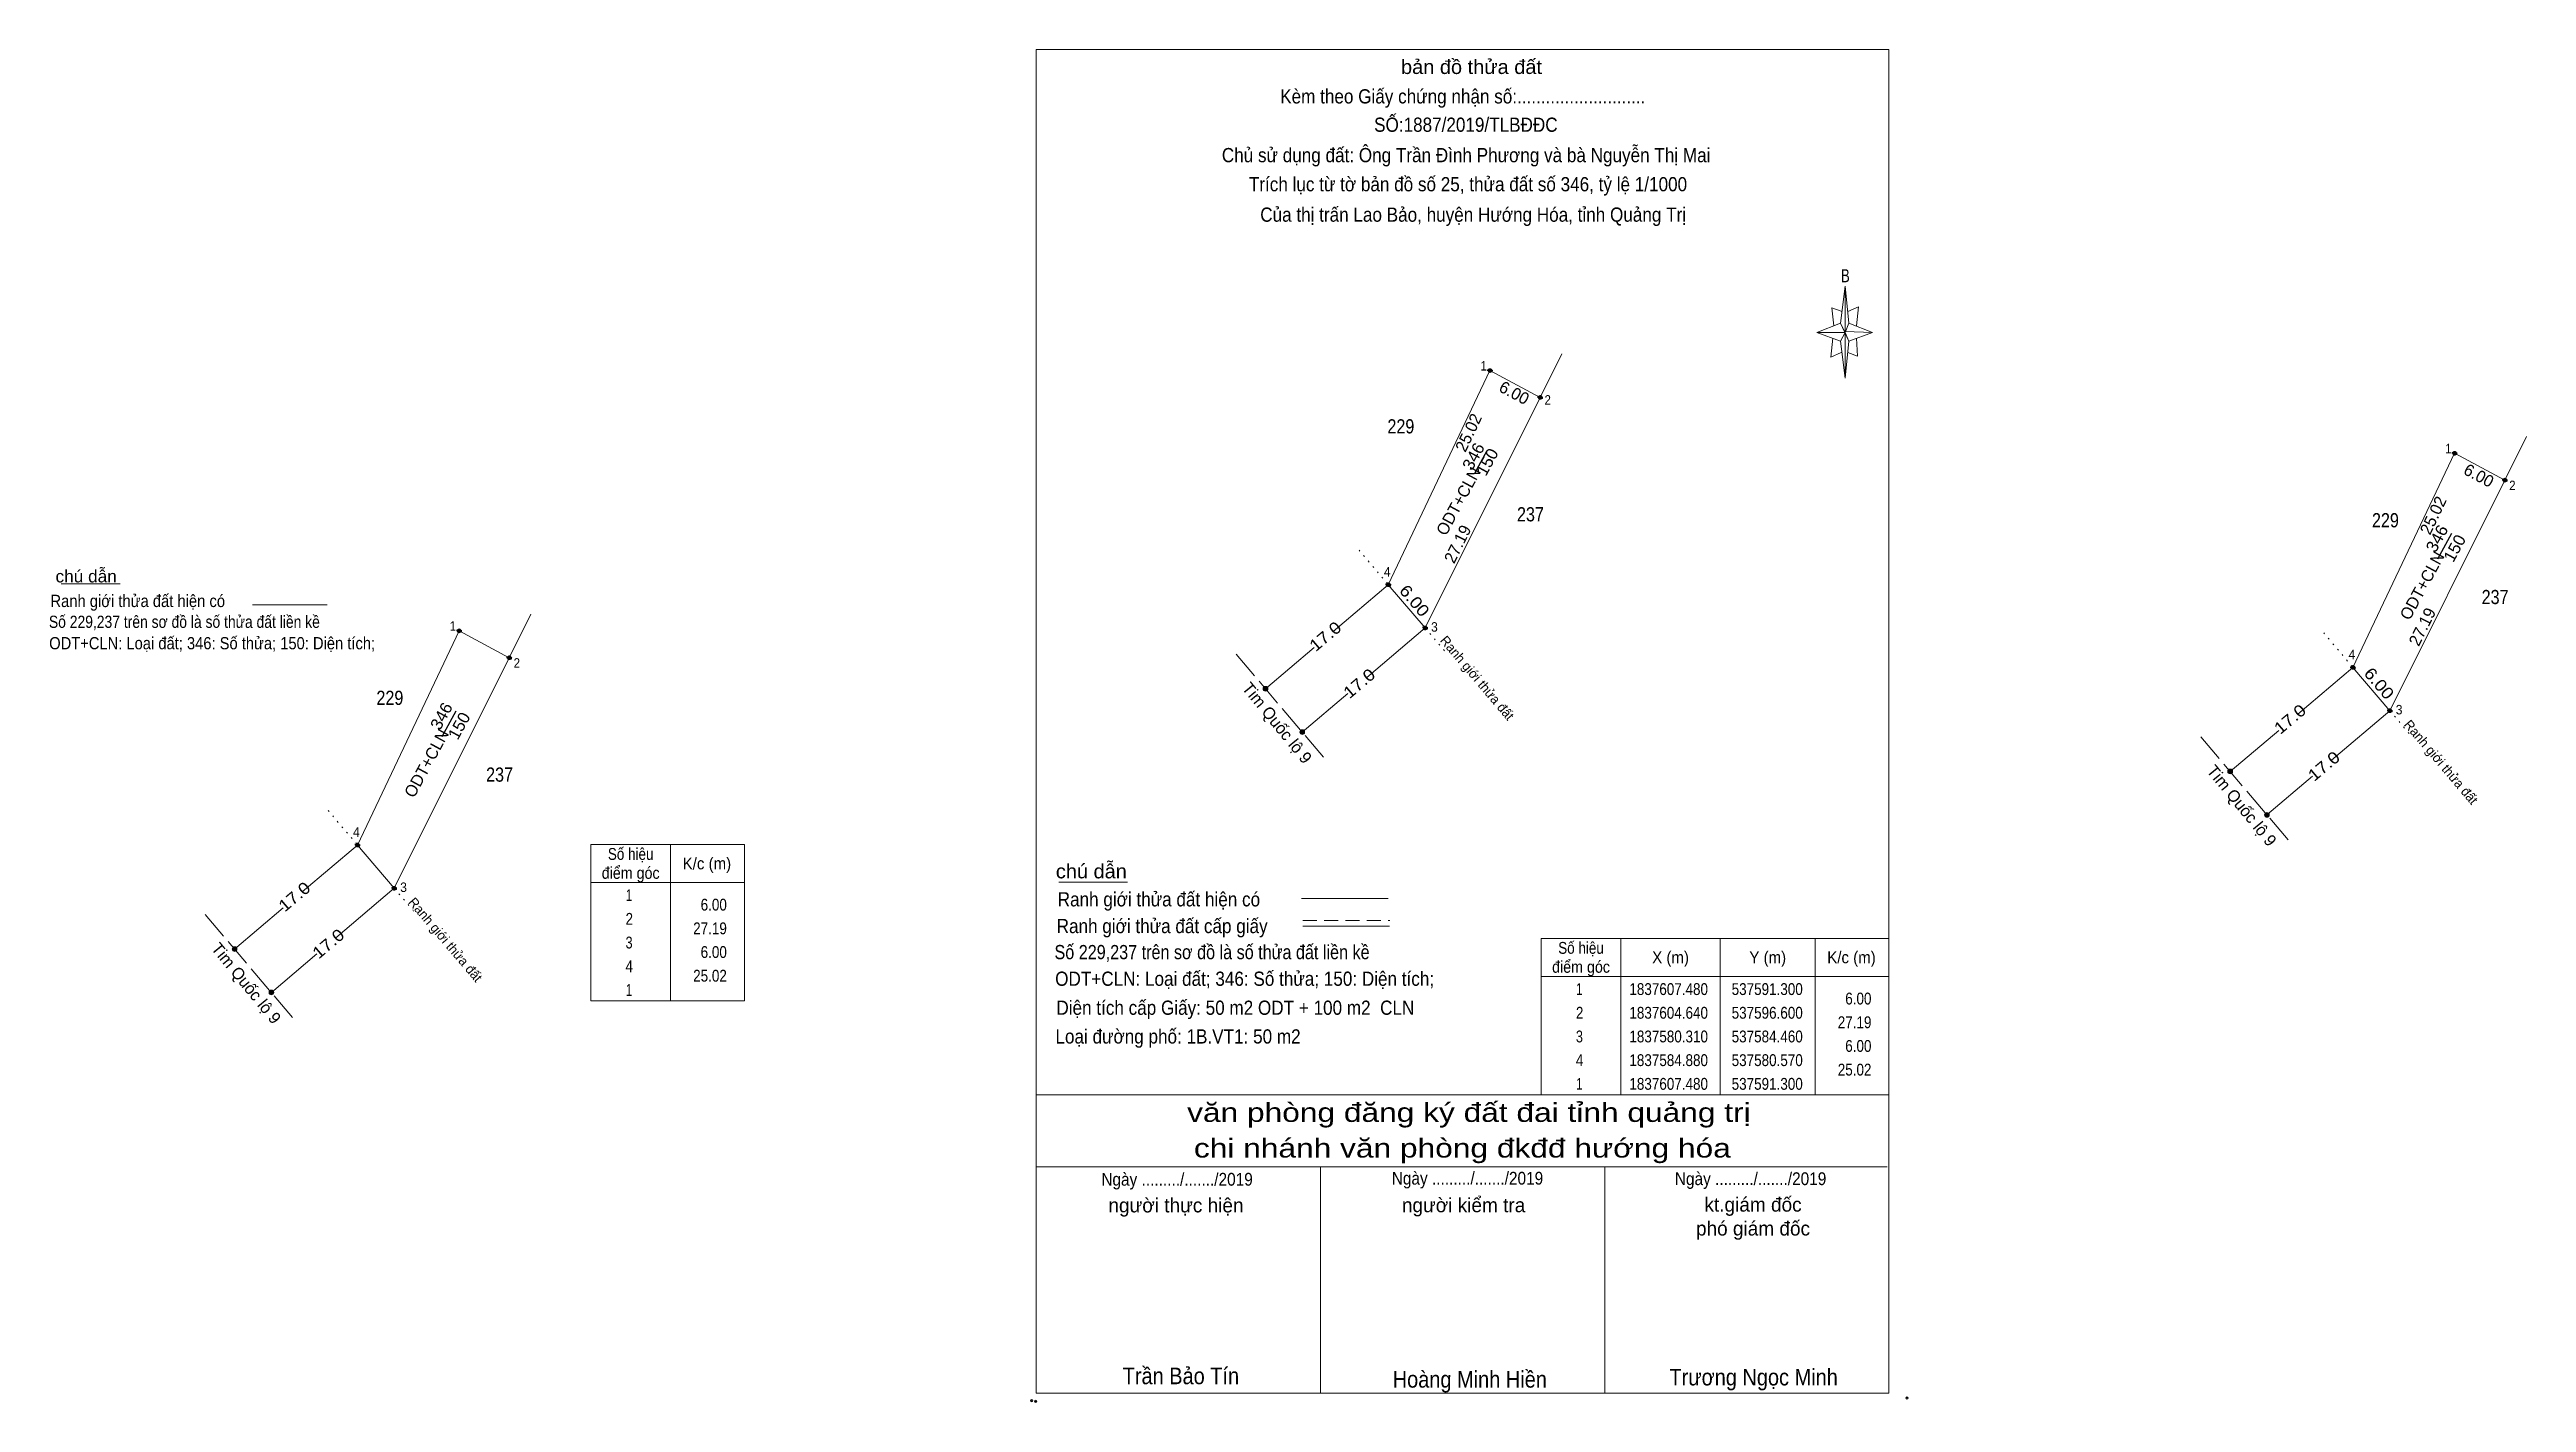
# Model space of a CAD drawing. Header units: metres. Extents: x 537337 to 537599, y 1837507 to 1837650.
import ezdxf
from ezdxf.enums import TextEntityAlignment as Align

# ---------------------------------------------------------------- set-up
doc = ezdxf.new("R2010")
doc.units = ezdxf.units.M
doc.header["$LTSCALE"] = 0.5
doc.header["$PDMODE"] = 32
doc.header["$PDSIZE"] = 0.25
for name, pattern in [('DOTTED', [1.5, 0.3, -1.2]), ('LONG_DASHED', [7.5, 6, -1.5]), ('MEDIUM_DASHED', [4.5, 3, -1.5])]:
    doc.linetypes.add(name, pattern=pattern)
for name, color, linetype, lineweight in [('10', 7, 'DOTTED', 13), ('13', 7, 'Continuous', 25), ('17', 7, 'Continuous', 13), ('22', 7, 'Continuous', 13), ('5', 7, 'Continuous', 13), ('6', 7, 'Continuous', 13), ('63', 7, 'Continuous', 13), ('8', 7, 'DOTTED', 13)]:
    doc.layers.add(name, color=color, linetype=linetype, lineweight=lineweight)
doc.layers.add('28', color=7, linetype='Continuous')

msp = doc.modelspace()

# ---------------------------------------------------------------- hatches: boundary and pattern name
at = {"layer": '22'}
for points in [[(537466.05, 1837582.63, 1), (537465.55, 1837582.63, 1)], [(537469.93, 1837578.05, 1), (537469.43, 1837578.05, 1)], [(537567.86, 1837573.9, 1), (537567.36, 1837573.9, 1)], [(537571.74, 1837569.32, 1), (537571.24, 1837569.32, 1)], [(537357.25, 1837555.16, 1), (537356.75, 1837555.16, 1)], [(537361.13, 1837550.58, 1), (537360.63, 1837550.58, 1)]]:
    msp.add_hatch(color=256, dxfattribs=at).paths.add_polyline_path(points)
at = {"layer": '8'}
for points in [[(537489.74, 1837616.21, 1), (537489.24, 1837616.21, 1)], [(537495.04, 1837613.37, 1), (537494.54, 1837613.37, 1)], [(537591.55, 1837607.48, 1), (537591.05, 1837607.48, 1)], [(537596.85, 1837604.64, 1), (537596.35, 1837604.64, 1)], [(537479.01, 1837593.61, 1), (537478.51, 1837593.61, 1)], [(537380.94, 1837588.74, 1), (537380.44, 1837588.74, 1)], [(537482.9, 1837589.04, 1), (537482.4, 1837589.04, 1)], [(537386.24, 1837585.9, 1), (537385.74, 1837585.9, 1)], [(537580.82, 1837584.88, 1), (537580.32, 1837584.88, 1)], [(537584.71, 1837580.31, 1), (537584.21, 1837580.31, 1)], [(537370.21, 1837566.14, 1), (537369.71, 1837566.14, 1)], [(537374.1, 1837561.57, 1), (537373.6, 1837561.57, 1)]]:
    msp.add_hatch(color=256, dxfattribs=at).paths.add_polyline_path(points)

# ---------------------------------------------------------------- linework, layer by layer
at = {"layer": '10', "linetype": 'Continuous'}
for p, q in [((537494.79, 1837613.37), (537497.07, 1837617.96)), ((537596.6, 1837604.64), (537598.88, 1837609.23)), ((537385.99, 1837585.9), (537388.27, 1837590.49))]:
    msp.add_line(p, q, dxfattribs=at)
at = {"layer": '10'}
for p, q in [((537475.67, 1837597.26), (537478.76, 1837593.61)), ((537482.65, 1837589.04), (537485.06, 1837586.2)), ((537577.48, 1837588.53), (537580.57, 1837584.88)), ((537584.46, 1837580.31), (537586.87, 1837577.47)), ((537366.87, 1837569.79), (537369.96, 1837566.14)), ((537373.85, 1837561.57), (537376.26, 1837558.73))]:
    msp.add_line(p, q, dxfattribs=at)
at = {"layer": '10', "linetype": 'Continuous'}
for points in [[(537489.49, 1837616.21), (537494.79, 1837613.37), (537482.65, 1837589.04), (537478.76, 1837593.61)], [(537591.3, 1837607.48), (537596.6, 1837604.64), (537584.46, 1837580.31), (537580.57, 1837584.88)], [(537380.69, 1837588.74), (537385.99, 1837585.9), (537373.85, 1837561.57), (537369.96, 1837566.14)]]:
    msp.add_lwpolyline(points, close=True, dxfattribs=at)
at = {"layer": '13'}
for p, q in [((537487.84, 1837605.29), (537489.19, 1837607.76)), ((537589.53, 1837596.33), (537591, 1837599.03)), ((537378.92, 1837577.59), (537380.39, 1837580.29))]:
    msp.add_line(p, q, dxfattribs=at)
at = {"layer": '17'}
for p, q in [((537338.68, 1837593.7), (537344.93, 1837593.7)), ((537443.99, 1837562.23), (537451.23, 1837562.23))]:
    msp.add_line(p, q, dxfattribs=at)
at = {"layer": '22'}
for p, q in [((537472.94, 1837588.68), (537478.76, 1837593.61)), ((537476.49, 1837583.82), (537482.65, 1837589.04)), ((537465.8, 1837582.63), (537470.92, 1837586.97)), ((537574.75, 1837579.95), (537580.57, 1837584.88)), ((537469.68, 1837578.05), (537474.48, 1837582.12)), ((537578.3, 1837575.09), (537584.46, 1837580.31)), ((537567.61, 1837573.9), (537572.73, 1837578.24)), ((537571.49, 1837569.32), (537576.29, 1837573.39)), ((537364.14, 1837561.21), (537369.96, 1837566.14)), ((537367.69, 1837556.35), (537373.85, 1837561.57)), ((537357, 1837555.16), (537362.12, 1837559.5)), ((537360.88, 1837550.58), (537365.68, 1837554.65))]:
    msp.add_line(p, q, dxfattribs=at)
at = {"layer": '22', "linetype": 'LONG_DASHED'}
for p, q in [((537462.7, 1837586.27), (537472.09, 1837575.21)), ((537564.51, 1837577.54), (537573.9, 1837566.48)), ((537353.9, 1837558.8), (537363.29, 1837547.74))]:
    msp.add_line(p, q, dxfattribs=at)
at = {"layer": '22'}
for centre in [(537465.8, 1837582.63), (537469.68, 1837578.05), (537567.61, 1837573.9), (537571.49, 1837569.32), (537357, 1837555.16), (537360.88, 1837550.58)]:
    msp.add_circle(centre, 0.25, dxfattribs=at)
at = {"layer": '5'}
for p, q in [((537526.47, 1837621.22), (537526.97, 1837625.12)), ((537526.47, 1837619.32), (537523.97, 1837620.22)), ((537527.37, 1837619.32), (537526.97, 1837615.42)), ((537527.37, 1837621.22), (537529.87, 1837620.22)), ((537528.17, 1837619.62), (537528.27, 1837617.72)), ((537528.27, 1837617.72), (537527.27, 1837618.12)), ((537441.6, 1837539.78), (537531.6, 1837539.78)), ((537441.6, 1837532.18), (537531.4, 1837532.18)), ((537441.6, 1837532.18), (537531.4, 1837532.18)), ((537441.6, 1837532.18), (537531.4, 1837532.18)), ((537471.6, 1837508.28), (537471.6, 1837532.18)), ((537501.6, 1837508.28), (537501.6, 1837532.18))]:
    msp.add_line(p, q, dxfattribs=at)
for points in [[(537441.6, 1837650.08), (537531.6, 1837650.08), (537531.6, 1837508.28), (537441.6, 1837508.28)], [(537526.97, 1837625.12), (537527.37, 1837621.22), (537526.97, 1837620.22)], [(537526.97, 1837620.22), (537523.97, 1837620.22), (537526.47, 1837621.22), (537527.37, 1837619.32), (537529.87, 1837620.22), (537526.97, 1837620.32)], [(537526.97, 1837620.22), (537526.97, 1837615.42), (537526.47, 1837619.32)]]:
    msp.add_lwpolyline(points, close=True, dxfattribs=at)
for points in [[(537526.67, 1837622.42), (537525.57, 1837622.82), (537525.77, 1837620.92)], [(537527.27, 1837622.42), (537528.37, 1837622.92), (537528.17, 1837620.92)], [(537526.97, 1837620.22), (537526.47, 1837621.22), (537523.97, 1837620.22)], [(537525.67, 1837619.62), (537525.47, 1837617.62), (537526.57, 1837618.12)], [(537526.97, 1837620.22), (537527.37, 1837619.32), (537529.87, 1837620.22)], [(537531.6, 1837508.28), (537441.6, 1837508.28), (537441.6, 1837532.18)]]:
    msp.add_lwpolyline(points, dxfattribs=at)
for p in [(537441.13, 1837507.51), (537441.53, 1837507.44)]:
    msp.add_point(p, dxfattribs=at)
at = {"layer": '6'}
for p, q in [((537358.9, 1837591.47), (537366.78, 1837591.47)), ((537469.59, 1837560.49), (537478.73, 1837560.49)), ((537469.73, 1837557.56), (537478.87, 1837557.56))]:
    msp.add_line(p, q, dxfattribs=at)
at = {"layer": '6', "linetype": 'MEDIUM_DASHED'}
msp.add_line((537469.73, 1837558.18), (537478.93, 1837558.18), dxfattribs=at)
at = {"layer": '6'}
msp.add_point((537533.5, 1837507.78), dxfattribs=at)
at = {"layer": '63'}
for p, q in [((537403.01, 1837566.2), (537403.01, 1837549.7)), ((537503.3, 1837556.28), (537503.3, 1837539.78)), ((537513.8, 1837556.28), (537513.8, 1837539.78)), ((537523.8, 1837556.28), (537523.8, 1837539.78)), ((537494.9, 1837552.28), (537531.6, 1837552.28))]:
    msp.add_line(p, q, dxfattribs=at)
for points in [[(537403.01, 1837549.7), (537394.61, 1837549.7), (537394.61, 1837566.2), (537403.01, 1837566.2)], [(537403.01, 1837566.2), (537410.81, 1837566.2), (537410.81, 1837549.7), (537403.01, 1837549.7)], [(537394.61, 1837562.2), (537403.01, 1837562.2), (537410.81, 1837562.2)]]:
    msp.add_lwpolyline(points, dxfattribs=at)
msp.add_lwpolyline([(537494.9, 1837556.28), (537531.6, 1837556.28), (537531.6, 1837539.78), (537494.9, 1837539.78)], close=True, dxfattribs=at)
at = {"layer": '8'}
for centre in [(537489.49, 1837616.21), (537494.79, 1837613.37), (537591.3, 1837607.48), (537596.6, 1837604.64), (537478.76, 1837593.61), (537380.69, 1837588.74), (537482.65, 1837589.04), (537385.99, 1837585.9), (537580.57, 1837584.88), (537584.46, 1837580.31), (537369.96, 1837566.14), (537373.85, 1837561.57)]:
    msp.add_circle(centre, 0.25, dxfattribs=at)

# ---------------------------------------------------------------- texts
at = {"layer": '10', "width": 0.85}
for s, p in [('229', (537480.085, 1837609.57)), ('237', (537493.76, 1837600.29)), ('229', (537583.995, 1837599.66)), ('237', (537595.57, 1837591.56)), ('229', (537373.385, 1837580.92)), ('237', (537384.96, 1837572.82))]:
    msp.add_text(s, height=1.5, dxfattribs=at).set_placement(p, align=Align.CENTER)
at = {"layer": '13', "width": 1.05}
for s, p in [('346', (537488.2901, 1837606.8465)), ('150', (537489.7528, 1837606.2615)), ('346', (537589.9801, 1837598.1865)), ('150', (537591.8528, 1837597.1615)), ('346', (537379.3701, 1837579.4465)), ('150', (537381.2428, 1837578.4215))]:
    msp.add_text(s, height=1.25, rotation=61.476, dxfattribs=at).set_placement(p, align=Align.CENTER)
at = {"layer": '13'}
for p in [(537488.5893, 1837605.5731), (537590.2893, 1837596.6531), (537379.6793, 1837577.9131)]:
    msp.add_text('ODT+CLN', height=1.25, rotation=61.476, dxfattribs=at).set_placement(p, align=Align.RIGHT)
at = {"layer": '22', "width": 1.15}
for rotation, p in [(40.272, (537472.516, 1837587.6805)), (40.276, (537476.096, 1837582.7207)), (40.272, (537574.326, 1837578.9505)), (40.276, (537577.906, 1837573.9906)), (40.272, (537363.716, 1837560.2105)), (40.276, (537367.296, 1837555.2507))]:
    msp.add_text('17.0', height=1.25, rotation=rotation, dxfattribs=at).set_placement(p, align=Align.CENTER)
at = {"layer": '28'}
for p in [(537466.5384, 1837578.6299), (537568.3484, 1837569.8999), (537357.7384, 1837551.1599)]:
    msp.add_text('Tim Quốc lộ 9', height=1.25, rotation=309.191, dxfattribs=at).set_placement(p, align=Align.CENTER)
at = {"layer": '5'}
for s, height, width, p in [('bản đồ thửa đất', 1.5, 1.05, (537487.54, 1837647.5)), ('Kèm theo Giấy chứng nhận số:...........................', 1.5, 0.9, (537486.62, 1837644.39)), ('SỐ:1887/2019/TLBĐĐC', 1.5, 0.9, (537486.945, 1837641.4)), ('Chủ sử dụng đất: Ông Trần Đình Phương và bà Nguyễn Thị Mai', 1.5, 0.9, (537486.975, 1837638.19)), ('Trích lục từ tờ bản đồ số 25, thửa đất số 346, tỷ lệ 1/1000 ', 1.5, 0.9, (537487.42, 1837635.12)), ('Của thị trấn Lao Bảo, huyện Hướng Hóa, tỉnh Quảng Trị', 1.5, 0.9, (537487.715, 1837631.91)), ('B', 1.378, 0.75, (537527, 1837625.52)), ('văn phòng đăng ký đất đai tỉnh quảng trị', 2, 1.25, (537487.265, 1837536.92)), ('chi nhánh văn phòng đkđđ hướng hóa', 2, 1.25, (537486.575, 1837533.16)), ('Ngày ........./......./2019', 1.35, 0.9, (537456.465, 1837530.19)), ('Ngày ........./......./2019', 1.35, 0.9, (537487.115, 1837530.3)), ('Ngày ........./......./2019', 1.35, 0.9, (537516.995, 1837530.25)), ('Trần Bảo Tín', 1.75, 0.9, (537456.87, 1837509.24)), ('Hoàng Minh Hiền', 1.75, 0.9, (537487.36, 1837508.88)), ('Trương Ngọc Minh', 1.75, 0.9, (537517.315, 1837509.11))]:
    msp.add_text(s, height=height, dxfattribs=dict(at, width=width)).set_placement(p, align=Align.CENTER)
for s, p in [('người thực hiện', (537456.35, 1837527.37)), ('người kiểm tra', (537486.705, 1837527.39)), ('kt.giám đốc', (537517.255, 1837527.45)), ('phó giám đốc', (537517.25, 1837524.93))]:
    msp.add_text(s, height=1.5, dxfattribs=at).set_placement(p, align=Align.CENTER)
at = {"layer": '6'}
for s, height, width, p in [('chú dẫn', 1.294, 1.05, (537338.1, 1837593.85)), ('Ranh giới thửa đất hiện có ', 1.294, 0.9, (537337.56, 1837591.25)), ('Số 229,237 trên sơ đồ là số thửa đất liền kề', 1.29, 0.85, (537337.4, 1837589.05)), ('ODT+CLN: Loại đất; 346: Số thửa; 150: Diện tích;', 1.29, 0.9, (537337.43, 1837586.79)), ('chú dẫn', 1.5, 1.05, (537443.67, 1837562.62)), ('Ranh giới thửa đất hiện có ', 1.5, 0.9, (537443.87, 1837559.66)), ('Ranh giới thửa đất cấp giấy', 1.5, 0.9, (537443.76, 1837556.84)), ('Số 229,237 trên sơ đồ là số thửa đất liền kề', 1.5, 0.85, (537443.53, 1837554.09)), ('ODT+CLN: Loại đất; 346: Số thửa; 150: Diện tích;', 1.5, 0.9, (537443.6, 1837551.28)), ('Diện tích cấp Giấy: 50 m2 ODT + 100 m2  CLN', 1.5, 0.9, (537443.73, 1837548.22)), ('Loại đường phố: 1B.VT1: 50 m2', 1.5, 0.9, (537443.63, 1837545.19))]:
    msp.add_text(s, height=height, dxfattribs=dict(at, width=width)).set_placement(p)
at = {"layer": '63'}
for s, height, width, p in [(' 1', 1, 0.9, (537489.17, 1837616.21)), (' 2', 1, 0.9, (537495.92, 1837612.61)), (' 1', 1, 0.9, (537590.98, 1837607.48)), (' 2', 1, 0.9, (537597.73, 1837603.59)), (' 4', 1, 0.95, (537479, 1837594.47)), (' 1', 1, 0.9, (537380.37, 1837588.74)), (' 3', 1, 0.95, (537483.98, 1837588.65)), (' 2', 1, 0.9, (537387.12, 1837584.85)), (' 4', 1, 0.95, (537580.81, 1837585.74)), (' 3', 1, 0.95, (537585.79, 1837579.92)), (' 4', 1, 0.95, (537370.2, 1837567)), (' 3', 1, 0.95, (537375.18, 1837561.18)), ('6.00', 1.25, 0.85, (537408.95, 1837559.22)), ('27.19', 1.25, 0.85, (537408.95, 1837556.72)), ('6.00', 1.25, 0.85, (537408.95, 1837554.22)), ('25.02', 1.25, 0.85, (537408.95, 1837551.72)), ('6.00', 1.25, 0.85, (537529.75, 1837549.31)), ('27.19', 1.25, 0.85, (537529.75, 1837546.81)), ('6.00', 1.25, 0.85, (537529.75, 1837544.31)), ('25.02', 1.25, 0.85, (537529.75, 1837541.81))]:
    msp.add_text(s, height=height, dxfattribs=dict(at, width=width)).set_placement(p, align=Align.RIGHT)
for s, height, rotation, p in [('6.00', 1.25, 331.815, (537491.7548, 1837613.3076)), ('25.02', 1.25, 64.603, (537487.793, 1837609.3919)), ('6.00', 1.25, 331.815, (537593.5598, 1837604.5803)), ('25.02', 1.25, 64.603, (537589.603, 1837600.6619)), ('27.19', 1.25, 63.482, (537486.6335, 1837597.621)), ('27.19', 1.25, 63.482, (537588.4435, 1837588.891)), ('Ranh giới thửa đất', 1, 310.318, (537487.7569, 1837583.4435)), ('Ranh giới thửa đất', 1, 310.318, (537589.4769, 1837574.5635)), ('Ranh giới thửa đất', 1, 310.318, (537378.8669, 1837555.8235))]:
    msp.add_text(s, height=height, rotation=rotation, dxfattribs=at).set_placement(p, align=Align.CENTER)
at = {"layer": '63', "width": 1.15}
for p in [(537481.0454, 1837591.5151), (537582.8554, 1837582.7851)]:
    msp.add_text('6.00', height=1.25, rotation=310.405, dxfattribs=at).set_placement(p, align=Align.CENTER)
at = {"layer": '63'}
for s, width, p in [('điểm góc', 0.9, (537398.8, 1837562.57)), ('Số hiệu', 0.85, (537398.8, 1837564.57)), ('K/c (m)', 0.95, (537406.845, 1837563.57)), (' 1', 0.75, (537398.45, 1837560.22)), (' 2', 0.85, (537398.455, 1837557.72)), (' 3', 0.8, (537398.445, 1837555.22)), ('Số hiệu', 0.85, (537499.1, 1837554.66)), (' 4', 0.85, (537398.45, 1837552.72)), ('điểm góc', 0.9, (537499.1, 1837552.66)), ('X (m)', 0.95, (537508.55, 1837553.66)), ('Y (m)', 0.95, (537518.805, 1837553.66)), ('K/c (m)', 0.95, (537527.645, 1837553.66)), (' 1', 0.75, (537398.45, 1837550.22)), (' 1', 0.75, (537498.75, 1837550.31)), ('1837607.480', 0.85, (537508.35, 1837550.31)), ('537591.300', 0.85, (537518.75, 1837550.31)), (' 2', 0.85, (537498.755, 1837547.81)), ('1837604.640', 0.85, (537508.35, 1837547.81)), ('537596.600', 0.85, (537518.75, 1837547.81)), (' 3', 0.8, (537498.745, 1837545.31)), ('1837580.310', 0.85, (537508.35, 1837545.31)), ('537584.460', 0.85, (537518.75, 1837545.31)), (' 4', 0.85, (537498.75, 1837542.81)), ('1837584.880', 0.85, (537508.35, 1837542.81)), ('537580.570', 0.85, (537518.75, 1837542.81)), (' 1', 0.75, (537498.75, 1837540.31)), ('1837607.480', 0.85, (537508.35, 1837540.31)), ('537591.300', 0.85, (537518.75, 1837540.31))]:
    msp.add_text(s, height=1.25, dxfattribs=dict(at, width=width)).set_placement(p, align=Align.CENTER)

doc.saveas('drawing.dxf')
